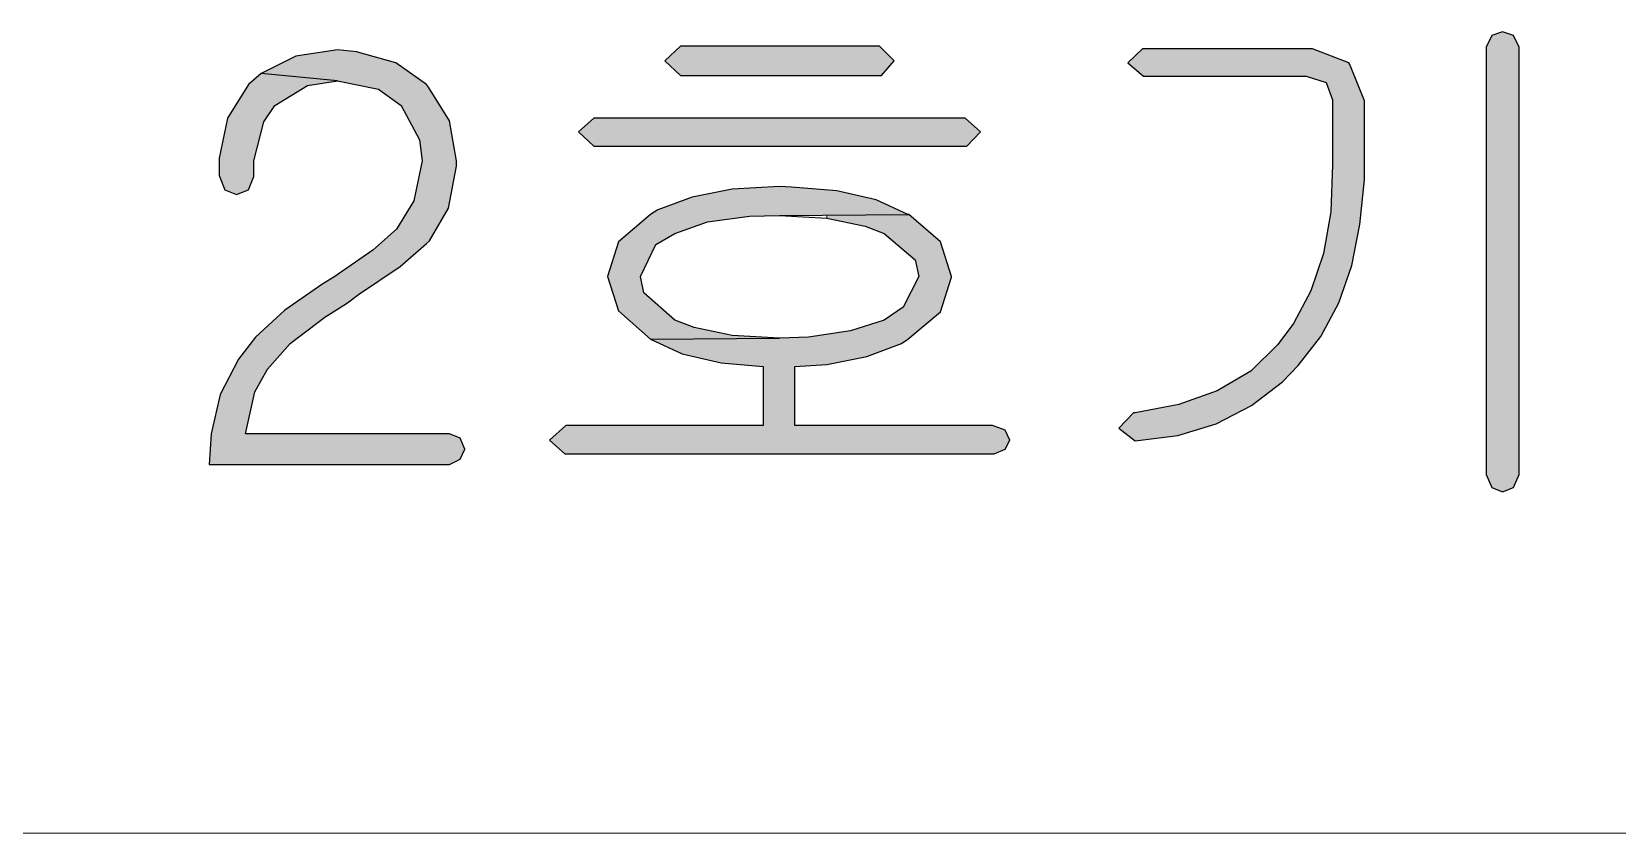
# Model space of a CAD drawing. Header units: inches. Extents: x 1009 to 1850, y 0 to 594.
# Drawn here: x 1735.54 to 1751.37, y 110.04 to 118.05 of the extents above; entities that cross this region are included whole.
import ezdxf

# ---------------------------------------------------------------- set-up
doc = ezdxf.new("R2010")
doc.units = ezdxf.units.IN
doc.header["$MEASUREMENT"] = 0
doc.layers.add('BG 0 -1', color=7, linetype='Continuous')
doc.layers.add('BG Default', color=7, linetype='Continuous')

msp = doc.modelspace()

# ---------------------------------------------------------------- hatches: boundary and pattern name
at = {"layer": 'BG Default', "linetype": 'Continuous'}
for points in [[(1750.229, 118.045), (1750.12, 118.009), (1750.066, 117.891), (1750.066, 113.622), (1750.12, 113.495), (1750.229, 113.449), (1750.338, 113.495), (1750.393, 113.622), (1750.393, 117.891), (1750.338, 118.009)], [(1744.008, 117.9), (1742.019, 117.9), (1741.864, 117.755), (1742.019, 117.609), (1744.026, 117.609), (1744.153, 117.755)], [(1748.259, 117.873), (1746.633, 117.873), (1746.487, 117.736), (1746.642, 117.6), (1748.268, 117.6), (1748.467, 117.537), (1748.531, 117.364), (1748.531, 116.719), (1748.513, 116.247), (1748.44, 115.829), (1748.313, 115.457), (1748.14, 115.13), (1747.986, 114.921), (1747.714, 114.657), (1747.378, 114.458), (1746.996, 114.321), (1746.56, 114.24), (1746.542, 114.24), (1746.397, 114.085), (1746.56, 113.958), (1746.987, 114.013), (1747.368, 114.131), (1747.723, 114.312), (1748.031, 114.548), (1748.186, 114.712), (1748.413, 115.003), (1748.595, 115.339), (1748.722, 115.711), (1748.804, 116.12), (1748.849, 116.565), (1748.849, 116.71), (1748.849, 117.355), (1748.704, 117.718), (1748.695, 117.736), (1748.331, 117.873)], [(1744.862, 117.182), (1741.156, 117.182), (1741.002, 117.046), (1741.156, 116.901), (1744.88, 116.901), (1745.016, 117.046)]]:
    msp.add_hatch(color=3, dxfattribs=at).paths.add_polyline_path(points)
at = {"layer": 'BG Default', "linetype": 'ByBlock'}
for points in [[(1738.595, 117.555), (1739.003, 117.473), (1739.23, 117.31), (1739.412, 116.964), (1739.439, 116.756), (1739.358, 116.356), (1739.185, 116.074), (1738.949, 115.865), (1738.558, 115.593), (1738.449, 115.529), (1738.068, 115.266), (1737.777, 114.994), (1737.605, 114.776), (1737.423, 114.421), (1737.332, 114.031), (1737.314, 113.722), (1739.712, 113.722), (1739.821, 113.776), (1739.866, 113.876), (1739.821, 113.985), (1739.712, 114.031), (1737.677, 114.031), (1737.768, 114.449), (1737.895, 114.676), (1738.122, 114.93), (1738.467, 115.193), (1738.695, 115.339), (1738.804, 115.42), (1739.221, 115.702), (1739.485, 115.929), (1739.512, 115.956), (1739.703, 116.283), (1739.784, 116.701), (1739.784, 116.756), (1739.712, 117.155), (1739.503, 117.491), (1739.485, 117.519), (1739.176, 117.736), (1738.785, 117.845), (1738.595, 117.864), (1738.177, 117.8), (1737.832, 117.628)], [(1737.832, 117.628), (1737.705, 117.519), (1737.496, 117.182), (1737.414, 116.783), (1737.414, 116.756), (1737.414, 116.61), (1737.468, 116.465), (1737.586, 116.42), (1737.705, 116.465), (1737.759, 116.601), (1737.759, 116.756), (1737.859, 117.146), (1737.968, 117.31), (1738.295, 117.509), (1738.595, 117.555)], [(1743.009, 116.211), (1744.299, 116.22), (1744.289, 116.22), (1743.972, 116.365), (1743.581, 116.456), (1743.127, 116.492), (1743.009, 116.501), (1742.536, 116.474), (1742.137, 116.392), (1741.792, 116.265), (1741.719, 116.22), (1741.401, 115.947), (1741.292, 115.602), (1741.401, 115.257), (1741.719, 114.975), (1743.009, 114.984), (1742.536, 115.012), (1742.155, 115.093), (1741.964, 115.166), (1741.655, 115.439), (1741.619, 115.602), (1741.774, 115.92), (1741.964, 116.029), (1742.291, 116.147), (1742.709, 116.202)], [(1743.481, 116.214), (1743.481, 116.183), (1743.863, 116.102), (1744.053, 116.029), (1744.362, 115.766), (1744.398, 115.602), (1744.244, 115.293), (1744.053, 115.166), (1743.717, 115.057), (1743.299, 114.994), (1743.009, 114.984), (1741.719, 114.975), (1742.037, 114.83), (1742.427, 114.739), (1742.845, 114.703), (1742.845, 114.113), (1740.874, 114.113), (1740.711, 113.967), (1740.865, 113.831), (1745.152, 113.831), (1745.261, 113.876), (1745.307, 113.967), (1745.261, 114.067), (1745.134, 114.113), (1743.163, 114.113), (1743.163, 114.703), (1743.481, 114.721), (1743.881, 114.803), (1744.226, 114.93), (1744.289, 114.975), (1744.616, 115.248), (1744.725, 115.593), (1744.725, 115.602), (1744.616, 115.947), (1744.299, 116.22)]]:
    msp.add_hatch(color=3, dxfattribs=at).paths.add_polyline_path(points)

# ---------------------------------------------------------------- linework, layer by layer
at = {"layer": 'BG 0 -1', "color": 7, "linetype": 'Continuous', "lineweight": 9}
msp.add_line((1676.085, 110.04), (1825.353, 110.04), dxfattribs=at)
at = {"layer": 'BG 0 -1', "color": 3, "linetype": 'Continuous', "lineweight": 25}
for points in [[(1738.595, 117.555), (1739.003, 117.473), (1739.23, 117.31), (1739.412, 116.964), (1739.439, 116.756), (1739.358, 116.356), (1739.185, 116.074), (1738.949, 115.865), (1738.558, 115.593), (1738.449, 115.529), (1738.068, 115.266), (1737.777, 114.994), (1737.605, 114.776), (1737.423, 114.421), (1737.332, 114.031), (1737.314, 113.722), (1739.712, 113.722), (1739.821, 113.776), (1739.866, 113.876), (1739.821, 113.985), (1739.712, 114.031), (1737.677, 114.031), (1737.768, 114.449), (1737.895, 114.676), (1738.122, 114.93), (1738.467, 115.193), (1738.695, 115.339), (1738.804, 115.42), (1739.221, 115.702), (1739.485, 115.929), (1739.512, 115.956), (1739.703, 116.283), (1739.784, 116.701), (1739.784, 116.756), (1739.712, 117.155), (1739.503, 117.491), (1739.485, 117.519), (1739.176, 117.736), (1738.785, 117.845), (1738.595, 117.864), (1738.177, 117.8), (1737.832, 117.628)], [(1741.719, 114.975), (1742.037, 114.83), (1742.427, 114.739), (1742.845, 114.703), (1742.845, 114.113), (1740.874, 114.113), (1740.711, 113.967), (1740.865, 113.831), (1745.152, 113.831), (1745.261, 113.876), (1745.307, 113.967), (1745.261, 114.067), (1745.134, 114.113), (1743.163, 114.113), (1743.163, 114.703), (1743.481, 114.721), (1743.881, 114.803), (1744.226, 114.93), (1744.289, 114.975), (1744.616, 115.248), (1744.725, 115.593), (1744.725, 115.602), (1744.616, 115.947), (1744.299, 116.22)], [(1743.009, 116.211), (1743.481, 116.183), (1743.863, 116.102), (1744.053, 116.029), (1744.362, 115.766), (1744.398, 115.602), (1744.244, 115.293), (1744.053, 115.166), (1743.717, 115.057), (1743.299, 114.994), (1743.009, 114.984)]]:
    msp.add_lwpolyline(points, dxfattribs=at)
for points in [[(1737.832, 117.628), (1737.705, 117.519), (1737.496, 117.182), (1737.414, 116.783), (1737.414, 116.61), (1737.468, 116.465), (1737.586, 116.42), (1737.705, 116.465), (1737.759, 116.601), (1737.759, 116.756), (1737.859, 117.146), (1737.968, 117.31), (1738.295, 117.509), (1738.595, 117.555)], [(1743.009, 116.501), (1742.536, 116.474), (1742.137, 116.392), (1741.792, 116.265), (1741.719, 116.22), (1741.401, 115.947), (1741.292, 115.602), (1741.401, 115.257), (1741.719, 114.975), (1743.009, 114.984), (1742.536, 115.012), (1742.155, 115.093), (1741.964, 115.166), (1741.655, 115.439), (1741.619, 115.602), (1741.774, 115.92), (1741.964, 116.029), (1742.291, 116.147), (1742.709, 116.202), (1743.009, 116.211), (1744.299, 116.22), (1744.289, 116.22), (1743.972, 116.365), (1743.581, 116.456), (1743.127, 116.492)]]:
    msp.add_lwpolyline(points, close=True, dxfattribs=at)
at = {"layer": 'BG Default', "color": 3, "linetype": 'Continuous', "lineweight": 25}
for points in [[(1750.229, 118.045), (1750.12, 118.009), (1750.066, 117.891), (1750.066, 113.622), (1750.12, 113.495), (1750.229, 113.449), (1750.338, 113.495), (1750.393, 113.622), (1750.393, 117.891), (1750.338, 118.009)], [(1744.008, 117.9), (1742.019, 117.9), (1741.864, 117.755), (1742.019, 117.609), (1744.026, 117.609), (1744.153, 117.755)], [(1748.259, 117.873), (1746.633, 117.873), (1746.487, 117.736), (1746.642, 117.6), (1748.268, 117.6), (1748.467, 117.537), (1748.531, 117.364), (1748.531, 116.719), (1748.513, 116.247), (1748.44, 115.829), (1748.313, 115.457), (1748.14, 115.13), (1747.986, 114.921), (1747.714, 114.657), (1747.378, 114.458), (1746.996, 114.321), (1746.56, 114.24), (1746.542, 114.24), (1746.397, 114.085), (1746.56, 113.958), (1746.987, 114.013), (1747.368, 114.131), (1747.723, 114.312), (1748.031, 114.548), (1748.186, 114.712), (1748.413, 115.003), (1748.595, 115.339), (1748.722, 115.711), (1748.804, 116.12), (1748.849, 116.565), (1748.849, 116.71), (1748.849, 117.355), (1748.704, 117.718), (1748.695, 117.736), (1748.331, 117.873)], [(1744.862, 117.182), (1741.156, 117.182), (1741.002, 117.046), (1741.156, 116.901), (1744.88, 116.901), (1745.016, 117.046)]]:
    msp.add_lwpolyline(points, close=True, dxfattribs=at)
at = {"layer": 'BG Default', "color": 7, "linetype": 'Continuous', "lineweight": 0}
for points in [[(1738.595, 117.555), (1739.003, 117.473), (1739.23, 117.31), (1739.412, 116.964), (1739.439, 116.756), (1739.358, 116.356), (1739.185, 116.074), (1738.949, 115.865), (1738.558, 115.593), (1738.449, 115.529), (1738.068, 115.266), (1737.777, 114.994), (1737.605, 114.776), (1737.423, 114.421), (1737.332, 114.031), (1737.314, 113.722), (1739.712, 113.722), (1739.821, 113.776), (1739.866, 113.876), (1739.821, 113.985), (1739.712, 114.031), (1737.677, 114.031), (1737.768, 114.449), (1737.895, 114.676), (1738.122, 114.93), (1738.467, 115.193), (1738.695, 115.339), (1738.804, 115.42), (1739.221, 115.702), (1739.485, 115.929), (1739.512, 115.956), (1739.703, 116.283), (1739.784, 116.701), (1739.784, 116.756), (1739.712, 117.155), (1739.503, 117.491), (1739.485, 117.519), (1739.176, 117.736), (1738.785, 117.845), (1738.595, 117.864), (1738.177, 117.8), (1737.832, 117.628)], [(1737.832, 117.628), (1737.705, 117.519), (1737.496, 117.182), (1737.414, 116.783), (1737.414, 116.756), (1737.414, 116.61), (1737.468, 116.465), (1737.586, 116.42), (1737.705, 116.465), (1737.759, 116.601), (1737.759, 116.756), (1737.859, 117.146), (1737.968, 117.31), (1738.295, 117.509), (1738.595, 117.555)], [(1743.009, 116.211), (1744.299, 116.22), (1744.289, 116.22), (1743.972, 116.365), (1743.581, 116.456), (1743.127, 116.492), (1743.009, 116.501), (1742.536, 116.474), (1742.137, 116.392), (1741.792, 116.265), (1741.719, 116.22), (1741.401, 115.947), (1741.292, 115.602), (1741.401, 115.257), (1741.719, 114.975), (1743.009, 114.984), (1742.536, 115.012), (1742.155, 115.093), (1741.964, 115.166), (1741.655, 115.439), (1741.619, 115.602), (1741.774, 115.92), (1741.964, 116.029), (1742.291, 116.147), (1742.709, 116.202)], [(1743.481, 116.214), (1743.481, 116.183), (1743.863, 116.102), (1744.053, 116.029), (1744.362, 115.766), (1744.398, 115.602), (1744.244, 115.293), (1744.053, 115.166), (1743.717, 115.057), (1743.299, 114.994), (1743.009, 114.984), (1741.719, 114.975), (1742.037, 114.83), (1742.427, 114.739), (1742.845, 114.703), (1742.845, 114.113), (1740.874, 114.113), (1740.711, 113.967), (1740.865, 113.831), (1745.152, 113.831), (1745.261, 113.876), (1745.307, 113.967), (1745.261, 114.067), (1745.134, 114.113), (1743.163, 114.113), (1743.163, 114.703), (1743.481, 114.721), (1743.881, 114.803), (1744.226, 114.93), (1744.289, 114.975), (1744.616, 115.248), (1744.725, 115.593), (1744.725, 115.602), (1744.616, 115.947), (1744.299, 116.22)]]:
    msp.add_lwpolyline(points, close=True, dxfattribs=at)

doc.saveas('drawing.dxf')
